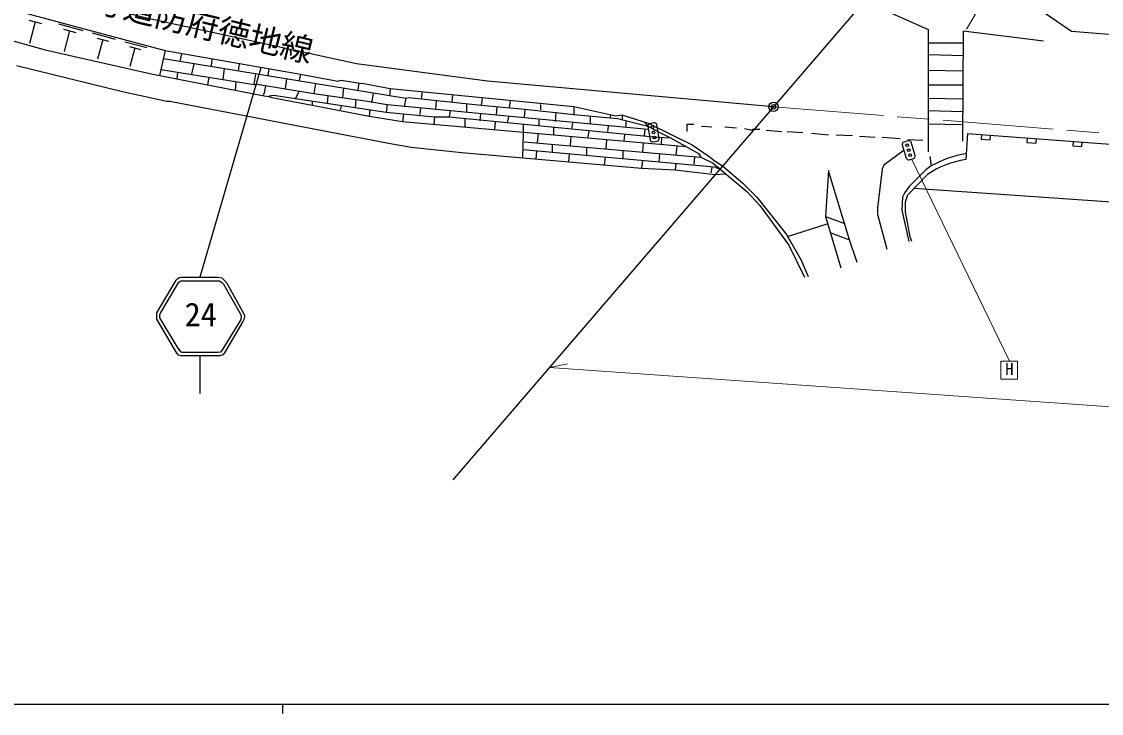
# Model space of a CAD drawing. Units: millimetres, scale not verified. Extents: x 40000 to 680000, y 20000 to 380000.
# Drawn here: x 139612 to 257032, y 204000 to 279231 of the extents above; entities that cross this region are included whole.
import ezdxf
from ezdxf.enums import TextEntityAlignment as Align

# ---------------------------------------------------------------- set-up
doc = ezdxf.new("R2010")
doc.units = ezdxf.units.MM
doc.header["$LTSCALE"] = 1000
doc.header["$PDMODE"] = 32
doc.header["$PDSIZE"] = 500
doc.linetypes.add('CHAIN', pattern=[18.5, 12, -1.5, 3.5, -1.5])
for name, color, linetype, lineweight in [('M-BGD', 7, 'Continuous', 25), ('M-BMK', 2, 'CHAIN', 13), ('M-BMK-SRVR', 3, 'Continuous', 25), ('M-STR-HTXT', 7, 'Continuous', 13), ('M-STR-STRC', 7, 'Continuous', 25), ('M-TTL-BAND', 7, 'Continuous', 25)]:
    doc.layers.add(name, color=color, linetype=linetype, lineweight=lineweight)
doc.layers.add('M-OTRS', color=6, linetype='Continuous')
doc.styles.add('ＭＳ ゴシック', font='')
doc.styles.add('ＭＳ 明朝', font='')
doc.styles.get('ＭＳ ゴシック').set_extended_font_data('MS Gothic')
doc.styles.get('ＭＳ 明朝').set_extended_font_data('MS Mincho')

msp = doc.modelspace()

# ---------------------------------------------------------------- linework, layer by layer
at = {"layer": 'M-BGD', "lineweight": 13}
for p, q in [((242355, 278408), (263222, 313468)), ((236386, 264294), (247041, 242288)), ((246095, 242288), (247925, 242288)), ((246095, 240364), (246095, 242288)), ((247925, 242288), (247925, 240364)), ((247925, 240364), (246095, 240364))]:
    msp.add_line(p, q, dxfattribs=at)
at = {"layer": 'M-BGD'}
for p, q in [((88418, 291225), (142182, 276155)), ((246152, 283436), (253772, 278187)), ((233876, 280303), (238194, 278356)), ((140398, 279395), (141784, 279023)), ((141091, 279209), (140458, 276854)), ((143620, 278976), (146259, 278268)), ((144173, 278403), (145493, 278049)), ((238194, 278356), (238194, 265063)), ((144833, 278226), (144231, 275982)), ((147289, 277992), (149801, 277317)), ((147816, 277446), (149072, 277109)), ((148444, 277278), (147871, 275142)), ((242004, 278187), (241924, 266242)), ((250724, 277086), (242004, 278187)), ((253772, 278187), (263255, 277425)), ((142182, 276155), (153866, 273530)), ((150828, 277042), (153219, 276400)), ((151330, 276523), (152525, 276202)), ((151927, 276362), (151382, 274331)), ((155220, 276070), (154617, 273383)), ((155220, 276070), (169952, 273530)), ((238194, 276917), (242004, 276917)), ((155028, 275213), (181382, 270905)), ((156998, 275731), (156829, 274885)), ((160300, 275139), (160216, 274377)), ((238194, 275647), (242088, 275562)), ((139049, 274461), (150733, 271583)), ((154760, 274017), (165126, 272345)), ((156575, 273699), (156499, 273014)), ((158353, 274631), (158099, 273530)), ((161655, 274123), (161486, 272937)), ((163264, 274631), (163179, 273869)), ((166481, 274123), (166396, 273361)), ((238194, 273953), (241919, 273869)), ((153866, 273530), (165973, 271159)), ((159962, 273191), (159812, 272366)), ((162919, 272701), (162840, 271752)), ((165042, 273530), (164872, 272429)), ((165126, 272345), (165211, 272429)), ((165211, 272429), (171392, 271413)), ((168428, 273022), (168259, 271921)), ((169952, 273530), (169783, 272853)), ((169952, 273530), (174016, 272768)), ((171561, 272514), (171392, 271413)), ((174016, 272768), (174355, 272853)), ((174355, 272853), (176641, 272514)), ((176297, 272565), (176167, 271758)), ((179689, 271921), (176641, 272514)), ((150733, 271583), (155390, 270567)), ((165973, 271498), (165863, 271181)), ((166142, 272260), (165973, 271498)), ((166566, 271159), (166989, 271244)), ((166989, 271244), (179266, 269381)), ((169783, 271667), (169360, 270821)), ((171392, 271413), (177234, 270567)), ((174609, 272006), (174524, 270990)), ((177826, 271413), (177657, 270397)), ((179689, 271921), (179604, 271159)), ((199670, 269974), (179689, 271921)), ((183160, 271583), (183076, 270821)), ((186456, 271262), (186386, 270488)), ((238194, 272345), (241919, 272345)), ((155390, 270567), (155728, 270567)), ((155728, 270567), (179520, 265995)), ((165973, 271159), (166481, 271075)), ((166481, 271075), (166566, 271159)), ((166481, 271075), (166820, 270990)), ((166820, 270990), (171222, 270143)), ((171222, 270567), (171222, 270143)), ((171222, 270143), (177403, 268958)), ((172916, 271159), (172831, 270313)), ((175964, 270736), (175879, 269889)), ((177234, 270567), (179350, 270228)), ((179350, 270228), (179266, 269381)), ((179350, 270228), (207714, 267519)), ((181382, 270905), (181213, 269974)), ((181382, 270905), (181721, 270990)), ((181721, 270990), (189595, 270143)), ((184684, 270567), (184608, 269726)), ((187986, 270316), (187986, 269381)), ((189680, 270905), (189595, 270143)), ((189595, 270143), (194336, 269720)), ((192728, 270567), (192643, 269889)), ((196030, 270228), (196030, 269635)), ((238194, 270905), (241919, 270821)), ((174355, 270059), (174270, 269635)), ((177488, 269635), (177403, 268958)), ((177403, 268958), (181044, 268365)), ((179266, 269381), (184515, 268873)), ((181128, 269212), (181044, 268365)), ((182991, 269889), (182906, 269127)), ((186208, 269551), (186124, 268873)), ((189510, 269212), (189426, 268450)), ((191288, 269974), (191204, 269043)), ((194336, 269720), (194252, 268789)), ((194336, 269720), (199670, 269127)), ((197723, 269381), (197638, 268365)), ((199670, 269974), (199670, 269127)), ((204242, 268958), (199670, 269974)), ((199670, 269127), (204412, 268704)), ((201448, 268969), (201448, 268117)), ((203650, 269043), (203583, 268778)), ((204920, 269043), (204242, 268958)), ((207896, 268127), (204920, 269043)), ((204920, 269043), (204920, 268619)), ((238194, 269551), (241919, 269466)), ((181044, 268365), (211862, 265656)), ((184515, 268873), (184442, 268067)), ((184515, 268873), (186124, 268873)), ((186124, 268873), (208730, 266672)), ((187817, 268619), (187817, 267773)), ((191119, 268281), (191040, 267487)), ((192558, 268873), (192405, 268262)), ((194167, 268027), (194167, 267180)), ((195860, 268535), (195860, 267857)), ((199501, 268196), (199416, 267519)), ((203396, 267857), (203311, 267265)), ((204412, 268704), (207714, 267857)), ((205343, 268450), (205266, 267753)), ((207714, 267857), (207375, 268281)), ((207693, 267837), (207956, 266360)), ((207714, 267857), (209153, 267095)), ((208388, 268214), (207896, 268127)), ((207896, 268127), (212540, 265825)), ((208940, 266535), (208678, 268012)), ((212709, 268027), (211947, 268027)), ((211947, 268027), (211947, 267265)), ((213556, 267857), (214656, 267773)), ((216096, 267773), (217366, 267688)), ((238194, 268111), (241834, 268027)), ((194167, 267180), (194082, 264471)), ((195776, 267095), (195691, 266079)), ((197469, 267688), (197469, 266926)), ((199332, 266757), (199247, 265741)), ((201279, 267349), (201194, 266672)), ((205174, 266926), (205089, 266249)), ((207375, 267519), (207296, 266812)), ((208730, 266672), (210169, 266587)), ((209212, 266644), (209142, 265895)), ((209153, 267095), (210169, 266587)), ((210169, 266587), (213217, 264894)), ((218212, 267603), (219059, 267434)), ((219059, 267434), (219144, 267519)), ((219144, 267519), (219906, 267519)), ((220583, 267434), (222276, 267265)), ((222869, 267265), (224562, 267180)), ((225494, 267095), (227356, 266926)), ((228203, 266926), (229981, 266841)), ((230743, 266757), (232436, 266672)), ((233198, 266672), (235146, 266503)), ((242486, 267067), (242275, 264224)), ((243982, 266955), (243944, 266456)), ((244941, 266381), (244979, 266880)), ((248968, 266581), (248930, 266082)), ((179520, 265995), (181975, 265571)), ((181975, 265571), (187478, 264979)), ((194252, 266164), (213471, 264471)), ((197300, 265910), (197300, 264979)), ((201025, 265567), (201025, 264702)), ((203226, 266333), (203142, 265402)), ((207217, 266064), (207125, 265030)), ((208246, 266158), (208738, 266245)), ((210846, 265656), (210762, 264725)), ((212540, 265825), (214487, 264471)), ((235377, 265818), (235812, 264382)), ((236023, 266274), (235544, 266129)), ((235992, 266418), (237601, 266333)), ((236769, 264672), (236334, 266107)), ((243944, 266456), (244941, 266381)), ((248930, 266082), (249927, 266007)), ((249927, 266007), (249965, 266506)), ((253954, 266206), (253916, 265708)), ((253916, 265708), (254913, 265633)), ((254913, 265633), (254951, 266131)), ((187478, 264979), (207036, 263285)), ((194167, 265317), (214910, 263455)), ((195606, 265148), (195522, 264301)), ((199162, 264809), (199078, 263963)), ((203057, 264471), (202972, 263624)), ((205004, 265217), (205004, 264344)), ((208981, 264866), (208902, 263994)), ((212794, 264471), (212709, 263709)), ((213217, 264894), (213471, 264471)), ((213471, 264471), (214741, 263878)), ((214487, 264471), (214910, 264132)), ((235569, 265233), (233368, 263624)), ((236124, 264215), (236602, 264360)), ((238363, 264555), (238532, 263539)), ((207121, 264132), (207036, 263285)), ((207036, 263285), (210677, 263116)), ((210762, 263793), (210677, 263116)), ((210677, 263116), (214995, 262608)), ((214656, 263370), (214572, 262777)), ((214741, 263878), (215570, 263207)), ((214910, 264132), (215842, 263539)), ((214910, 263455), (215588, 263201)), ((215588, 263201), (218466, 260745)), ((215842, 263539), (218043, 261677)), ((227356, 263031), (227018, 258036)), ((227610, 262185), (227356, 263031)), ((233198, 263201), (232690, 258967)), ((233368, 263624), (233198, 263201)), ((237940, 263116), (236162, 261338)), ((238532, 263539), (237940, 263116)), ((214995, 262608), (216180, 262693)), ((229642, 255496), (227610, 262185)), ((235992, 260407), (238109, 262608)), ((218043, 261677), (219567, 260153)), ((218466, 260745), (219906, 259221)), ((236162, 261338), (235654, 260661)), ((236675, 261117), (264321, 259204)), ((219567, 260153), (222784, 256089)), ((235400, 260153), (235315, 258713)), ((235654, 260661), (235400, 260153)), ((235738, 259645), (235992, 260407)), ((235738, 258544), (235738, 259645)), ((219906, 259221), (223038, 254903)), ((232690, 258967), (232690, 258290)), ((235315, 258713), (236077, 255327)), ((236246, 255835), (235738, 258544)), ((227187, 257189), (222869, 255835)), ((227018, 258036), (228711, 252448)), ((227018, 258036), (229134, 257274)), ((232690, 258290), (233706, 254480)), ((222784, 256089), (224393, 253295)), ((227610, 256258), (229642, 255496)), ((223038, 254903), (224732, 251432)), ((230489, 253041), (229642, 255496)), ((236416, 255327), (236246, 255835)), ((224393, 253295), (225155, 251517))]:
    msp.add_line(p, q, dxfattribs=at)
for points in [[(83642, 278988), (83800, 279330), (88418, 291225), (89523, 293702), (155220, 276070)], [(221373, 269961), (190272, 272768), (176048, 274631), (153349, 279567), (136855, 283766)], [(242486, 267067), (271085, 264920), (322738, 259917)]]:
    msp.add_lwpolyline(points, dxfattribs=at)
for centre in [(208216, 267752), (208317, 267186), (208418, 266620), (235907, 265795), (236073, 265245), (236240, 264694)]:
    msp.add_circle(centre, 150, dxfattribs=at)
for centre, radius, start, end in [((207939, 267881), 250, 100.08025, 190.08025), ((208432, 267968), 250, 10.08025, 100.08025), ((208202, 266404), 250, 190.08025, 280.08025), ((208694, 266491), 250, 280.08025, 10.08025), ((235617, 265890), 250, 106.8517, 196.8517), ((236095, 266035), 250, 16.8517, 106.8517), ((236051, 264454), 250, 196.8517, 286.8517), ((236530, 264599), 250, 286.8517, 16.8517), ((243883, 253898), 10450, 98.84901, 123.54118), ((244156, 253482), 11522, 99.15641, 119.2121)]:
    msp.add_arc(centre, radius, start, end, dxfattribs=at)
at = {"layer": 'M-BMK'}
msp.add_line((221373, 269961), (320716, 262066), dxfattribs=at)
at = {"layer": 'M-BMK-SRVR'}
for p, q in [((256228, 310529), (221373, 269961)), ((221373, 269961), (186519, 229393))]:
    msp.add_line(p, q, dxfattribs=at)
msp.add_circle((221373, 269961), 500, dxfattribs=at)
msp.add_point((221373, 269961), dxfattribs=at)
at = {"layer": 'M-OTRS'}
msp.add_point((221373, 269961), dxfattribs=at)
at = {"layer": 'M-STR-HTXT'}
msp.add_line((197029, 241626), (198992, 242007), dxfattribs=at)
msp.add_lwpolyline([(197029, 241626), (333613, 232043), (447940, 235344)], dxfattribs=at)
at = {"layer": 'M-STR-STRC'}
for p, q in [((165634, 274207), (158997, 251445)), ((159001, 242884), (158998, 238775))]:
    msp.add_line(p, q, dxfattribs=at)
for points in [[(156915, 251439), (160977, 251451), (161398, 251362), (161620, 251162), (161920, 250774), (163806, 247378), (163851, 247190), (163806, 246890), (163684, 246635), (161670, 243217), (161487, 243001), (161171, 242901), (156943, 242868), (156677, 242951), (156477, 243167), (154330, 246878), (154332, 247569), (156406, 251128), (156595, 251294), (156750, 251416)], [(156724, 250913), (156923, 251035), (157145, 251057), (161129, 251035), (161384, 250846), (161550, 250680), (163370, 247473), (163481, 247251), (163481, 246974), (163403, 246763), (161373, 243456), (161240, 243301), (160951, 243256), (157056, 243256), (156912, 243334), (156563, 243839), (154660, 247018), (154649, 247351), (154726, 247540)]]:
    msp.add_lwpolyline(points, close=True, dxfattribs=at)
at = {"layer": 'M-TTL-BAND'}
for p, q in [((40000, 205000), (579000, 205000)), ((168000, 205000), (168000, 204000))]:
    msp.add_line(p, q, dxfattribs=at)

# ---------------------------------------------------------------- texts
at = {"layer": 'M-BGD', "style": 'ＭＳ ゴシック'}
msp.add_text('主要地方道防府徳地線', height=2566, rotation=346.474, dxfattribs=at).set_placement((136734, 282168), align=Align.BOTTOM_LEFT)
at = {"layer": 'M-BGD', "style": 'ＭＳ 明朝'}
msp.add_text('H', height=1320, dxfattribs=at).set_placement((246584, 240396), align=Align.BOTTOM_LEFT)
at = {"layer": 'M-STR-STRC', "style": 'ＭＳ ゴシック'}
msp.add_text('24', height=2566, dxfattribs=at).set_placement((157346, 245330), align=Align.BOTTOM_LEFT)

doc.saveas('drawing.dxf')
